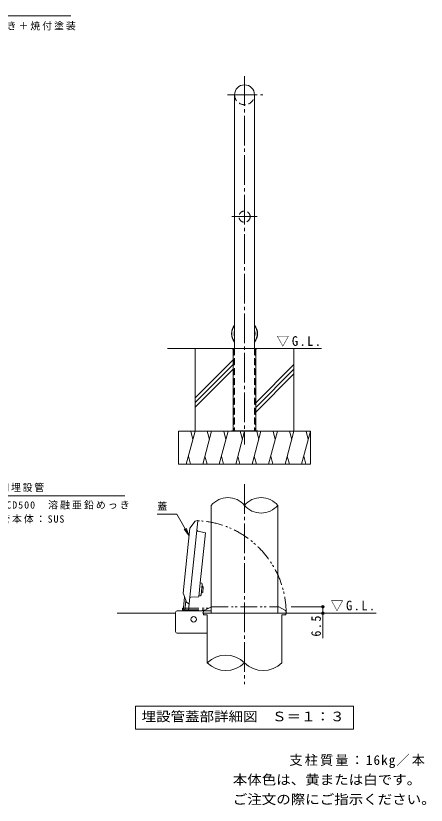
# Model space of a CAD drawing. Units: millimetres at full size, sheet at 1:10, with parts at other scales. Extents: x -1722 to 1780, y -1371 to 1330.
# Drawn here: x 534 to 1780, y -1112 to 1284 of the extents above; entities that cross this region are included whole.
import ezdxf
from ezdxf.enums import TextEntityAlignment as Align

# ---------------------------------------------------------------- set-up
doc = ezdxf.new("R2010")
doc.units = ezdxf.units.MM
doc.header["$LTSCALE"] = 10
doc.header["$PDMODE"] = 32
doc.header["$PDSIZE"] = 8
for name, pattern in [('CHAIN2', [12, 9, -1, 1, -1]), ('DASHED2', [3, 2, -1]), ('DOUBLE_CHAIN1', [8.8, 5, -1, 0.6, -0.6, 0.6, -1])]:
    doc.linetypes.add(name, pattern=pattern)
for name, color, linetype, lineweight in [('C-0', 4, 'Continuous', 9), ('C-1', 7, 'Continuous', 9), ('C-2', 3, 'Continuous', 9), ('C-3', 3, 'DASHED2', 9), ('C-5', 7, 'Continuous', 9), ('C-E', 6, 'Continuous', 5), ('D-0', 4, 'Continuous', 9), ('D-1', 3, 'Continuous', 9), ('D-4', 7, 'Continuous', 9), ('D-5', 7, 'Continuous', 9), ('D-6', 2, 'Continuous', 9), ('D-9', 7, 'Continuous', 9), ('D-B', 2, 'Continuous', 9), ('D-E', 4, 'Continuous', 9)]:
    doc.layers.add(name, color=color, linetype=linetype, lineweight=lineweight)
doc.layers.add('F-5', color=2, linetype='Continuous')
doc.styles.add('ＭＳ ゴシック', font='')
doc.styles.get('ＭＳ ゴシック').set_extended_font_data('MS Gothic')

msp = doc.modelspace()

# ---------------------------------------------------------------- linework, layer by layer
at = {"layer": 'C-0', "color": 7, "linetype": 'CHAIN2'}
for p, q in [((1228.39, 1100.55), (1228.39, -16.72)), ((1176.51, 1044.03), (1283.53, 1044.03)), ((1189.61, 674.29), (1266.73, 674.29))]:
    msp.add_line(p, q, dxfattribs=at)
at = {"layer": 'C-0'}
for p, q in [((1190.89, 274.3), (1190.89, 272.8)), ((1190.89, 274.3), (1190.89, 272.8)), ((1190.89, 274.3), (1265.89, 274.3)), ((1190.89, 272.8), (1194.39, 272.8)), ((1194.39, 272.8), (1194.39, 24.3)), ((1262.39, 272.8), (1262.39, 24.3)), ((1265.89, 272.8), (1262.39, 272.8)), ((1265.89, 274.3), (1265.89, 272.8))]:
    msp.add_line(p, q, dxfattribs=at)
at = {"layer": 'C-0', "linetype": 'DASHED2'}
for p, q in [((1195.89, 272.8), (1195.89, 24.3)), ((1260.89, 272.8), (1260.89, 24.3))]:
    msp.add_line(p, q, dxfattribs=at)
for centre, start, end in [((1194.39, 272.8), 0, 90), ((1262.39, 272.8), 90, 180)]:
    msp.add_arc(centre, 1.5, start, end, dxfattribs=at)
at = {"layer": 'C-0'}
for major_axis, start_param, end_param in [((-4.16, 39.58), 0.7667625, 2.1642506), ((-4.06, 38.59), 0.7980163, 2.132987), ((-4.16, 39.58), 3.9038804, 5.3103083), ((-4.06, 38.59), 3.9348512, 5.2793375), ((-3.35, 31.83), 1.154745, 1.7762584), ((-3.35, 31.83), 4.2848321, 4.9293566)]:
    msp.add_ellipse((1228.45, 319.27), major_axis=major_axis, ratio=0.9945, start_param=start_param, end_param=end_param, dxfattribs=at)
at = {"layer": 'C-1', "color": 3}
for p, q in [((1198.14, 529.27), (1198.14, 274.3)), ((1258.64, 363.78), (1258.64, 274.3))]:
    msp.add_line(p, q, dxfattribs=at)
at = {"layer": 'C-1'}
for p, q in [((1188.39, 24.3), (1188.39, 22.8)), ((1268.39, 24.3), (1188.39, 24.3)), ((1215.89, 24.3), (1215.89, 22.8)), ((1240.89, 24.3), (1240.89, 22.8)), ((1268.39, 24.3), (1268.39, 22.8))]:
    msp.add_line(p, q, dxfattribs=at)
at = {"layer": 'C-2'}
for p, q in [((1198.14, 1044.03), (1198.14, 344.91)), ((1258.64, 1044.03), (1258.64, 344.97))]:
    msp.add_line(p, q, dxfattribs=at)
at = {"layer": 'C-2', "linetype": 'DASHED2'}
msp.add_circle((1228.39, 674.29), 17, dxfattribs=at)
at = {"layer": 'C-2'}
msp.add_arc((1228.39, 1044.03), 30.25, 0, 180, dxfattribs=at)
at = {"layer": 'C-2', "linetype": 'DASHED2'}
msp.add_arc((1228.39, 1044.03), 30.25, 180.00047, 0.00047, dxfattribs=at)
at = {"layer": 'C-3'}
for p, q in [((1198.14, 274.3), (1198.14, 24.3)), ((1258.64, 274.3), (1258.64, 24.3))]:
    msp.add_line(p, q, dxfattribs=at)
at = {"layer": 'C-5'}
for p, q in [((138.19, 1283.68), (701.56, 1283.69)), ((410.34, -173.11), (864.55, -173.11))]:
    msp.add_line(p, q, dxfattribs=at)
at = {"layer": 'C-E'}
for p, q in [((994.18, 274.3), (1190.89, 274.3)), ((1078.39, 22.8), (1078.39, 274.3)), ((1265.89, 274.3), (1461.79, 274.3)), ((1378.39, 22.8), (1378.39, 274.3)), ((1194.39, 240.1), (1078.39, 124.1)), ((1194.39, 225.96), (1078.39, 109.96)), ((1378.39, 225.22), (1262.39, 109.22)), ((1194.39, 211.82), (1078.39, 95.82)), ((1378.39, 211.08), (1262.39, 95.08)), ((1378.39, 196.94), (1262.39, 80.94)), ((1028.39, 22.8), (1428.39, 22.8)), ((1028.39, -77.2), (1028.39, 22.8)), ((1078.39, 22.8), (1051.6, -77.2)), ((1065.34, 22.8), (1071.87, -1.56)), ((1128.39, 22.8), (1101.6, -77.2)), ((1115.34, 22.8), (1121.87, -1.56)), ((1178.39, 22.8), (1151.6, -77.2)), ((1165.34, 22.8), (1171.87, -1.56)), ((1228.39, 22.8), (1201.6, -77.2)), ((1215.34, 22.8), (1221.87, -1.56)), ((1278.39, 22.8), (1251.6, -77.2)), ((1265.34, 22.8), (1271.87, -1.56)), ((1328.39, 22.8), (1301.6, -77.2)), ((1315.34, 22.8), (1321.87, -1.56)), ((1378.39, 22.8), (1351.6, -77.2)), ((1365.34, 22.8), (1371.87, -1.56)), ((1428.39, 22.8), (1401.6, -77.2)), ((1415.34, 22.8), (1421.87, -1.56)), ((1428.39, -77.2), (1428.39, 22.8)), ((1064.65, -77.2), (1058.12, -52.85)), ((1114.65, -77.2), (1108.12, -52.85)), ((1164.65, -77.2), (1158.12, -52.85)), ((1214.65, -77.2), (1208.12, -52.85)), ((1264.65, -77.2), (1258.12, -52.85)), ((1314.65, -77.2), (1308.12, -52.85)), ((1364.65, -77.2), (1358.12, -52.85)), ((1414.65, -77.2), (1408.12, -52.85)), ((1028.39, -77.2), (1428.39, -77.2))]:
    msp.add_line(p, q, dxfattribs=at)
at = {"layer": 'D-0', "color": 7, "linetype": 'CHAIN2'}
msp.add_line((1228.39, -137.09), (1228.39, -744.78), dxfattribs=at)
at = {"layer": 'D-0'}
for p, q in [((1060.47, -500.09), (1086.88, -248.77)), ((1078.09, -250.22), (1062.72, -271.37)), ((1086.05, -248.06), (1078.09, -250.22)), ((1042.01, -468.39), (1062.72, -271.37)), ((1086.56, -279.79), (1109.86, -285.23)), ((1042.01, -468.39), (1045.96, -478.66)), ((1065.48, -480.29), (1089.41, -479.82)), ((1103.39, -529.41), (1103.39, -534.41)), ((1103.39, -529.41), (1352.64, -529.41)), ((1103.39, -534.41), (1115.06, -534.41)), ((1115.06, -534.41), (1115.06, -679.64)), ((1341.73, -534.41), (1353.39, -534.41)), ((1341.73, -534.41), (1341.73, -679.64)), ((1353.39, -529.41), (1353.39, -534.41)), ((1353.39, -529.41), (1353.39, -534.41))]:
    msp.add_line(p, q, dxfattribs=at)
at = {"layer": 'D-0', "linetype": 'DOUBLE_CHAIN1'}
for p, q in [((1128.37, -509.41), (1121.84, -512.74)), ((1128.37, -509.41), (1332.63, -509.41)), ((1102.04, -529.41), (1354.75, -529.41))]:
    msp.add_line(p, q, dxfattribs=at)
at = {"layer": 'D-0'}
msp.add_lwpolyline([(1109.86, -285.23), (1093.89, -437.21), (1093.87, -437.39)], dxfattribs=at)
at = {"layer": 'D-0', "linetype": 'DOUBLE_CHAIN1'}
for points in [[(1121.84, -512.74), (1106, -520.82), (1101.42, -528.5)], [(1355.37, -528.5), (1352.39, -520.82), (1332.63, -509.41)]]:
    msp.add_lwpolyline(points, dxfattribs=at)
at = {"layer": 'D-0'}
for centre, radius, start, end in [((1086.22, -248.7), 0.667, 354, 105.20602), ((1087.32, -276.55), 3.33, 174, 256.87498), ((1059.8, -500.02), 0.667, 242.79398, 354), ((1065.55, -483.63), 3.33, 91.12502, 174), ((1102.04, -528.74), 0.667, 158.79398, 270), ((1171.73, -736.79), 80.48, 45.23975, 134.76025), ((1171.73, -622.5), 80.48, 225.23975, 314.76025), ((1285.06, -622.5), 80.48, 225.23975, 314.76025)]:
    msp.add_arc(centre, radius, start, end, dxfattribs=at)
at = {"layer": 'D-0', "linetype": 'DOUBLE_CHAIN1'}
for centre, radius, start, end in [((1073.4, -529.41), 281.35, 0, 87.23974), ((1354.75, -528.74), 0.667, 270, 21.20602)]:
    msp.add_arc(centre, radius, start, end, dxfattribs=at)
at = {"layer": 'D-1'}
for p, q in [((1127.56, -529.41), (1127.56, -201.82)), ((1329.23, -529.41), (1329.23, -201.82)), ((1019.23, -585.07), (1019.23, -526.74)), ((1024.23, -521.74), (1127.56, -521.74)), ((1024.23, -590.07), (1115.06, -590.07))]:
    msp.add_line(p, q, dxfattribs=at)
at = {"layer": 'D-1', "color": 4}
for p, q in [((1093.87, -437.39), (1089.41, -479.82)), ((1045.96, -478.66), (1052.34, -495.26)), ((1052.34, -495.26), (1059.5, -500.62))]:
    msp.add_line(p, q, dxfattribs=at)
at = {"layer": 'D-1'}
for centre, radius, start, end in [((1177.98, -244.62), 66.14, 40.32968, 139.67032), ((1278.81, -244.62), 66.14, 40.32968, 139.67032), ((1278.81, -159.02), 66.14, 220.32968, 319.67032), ((1024.23, -526.74), 5, 90, 180), ((1024.23, -585.07), 5, 180, 270)]:
    msp.add_arc(centre, radius, start, end, dxfattribs=at)
at = {"layer": 'D-4'}
for p, q in [((1469.52, -509.41), (1370.47, -509.41)), ((1466.52, -509.41), (1466.52, -604.64)), ((1469.52, -529.41), (1392.59, -529.41))]:
    msp.add_line(p, q, dxfattribs=at)
for p in [(1466.52, -509.41), (1466.52, -529.41)]:
    msp.add_point(p, dxfattribs=at)
at = {"layer": 'D-5'}
for p, q in [((1022.47, -228.86), (963.67, -228.86)), ((1060.3, -294.38), (1022.47, -228.86)), ((1060.3, -294.38), (1045.08, -274.55)), ((1060.3, -294.38), (1050.74, -271.29)), ((897.89, -810.94), (1558.89, -810.94)), ((897.89, -810.94), (897.89, -880.94)), ((1558.89, -810.94), (1558.89, -880.94)), ((897.89, -880.94), (1558.89, -880.94))]:
    msp.add_line(p, q, dxfattribs=at)
at = {"layer": 'D-6'}
for p, q in [((1103.24, -450.28), (1099.26, -449.86)), ((1100.87, -447.34), (1099.54, -447.21)), ((1100.87, -447.34), (1103.24, -450.28)), ((1101.71, -464.86), (1103.24, -450.28)), ((1098.78, -467.23), (1097.45, -467.1)), ((1101.71, -464.86), (1097.73, -464.44)), ((1098.78, -467.23), (1101.71, -464.86)), ((1042.1, -521.74), (1046.49, -480.03))]:
    msp.add_line(p, q, dxfattribs=at)
at = {"layer": 'D-6', "linetype": 'DOUBLE_CHAIN1'}
for q in [(1120.53, -513.41), (1039.7, -521.74)]:
    msp.add_line((1039.7, -513.41), q, dxfattribs=at)
at = {"layer": 'D-6', "color": 6, "lineweight": 5}
for p, q in [((1019.23, -529.41), (841.8, -529.41)), ((1352.64, -529.41), (1628.41, -529.41))]:
    msp.add_line(p, q, dxfattribs=at)
at = {"layer": 'D-9'}
for p, q in [((1047.47, -521.74), (1050.7, -490.99)), ((1058.19, -521.74), (1060.47, -500.09))]:
    msp.add_line(p, q, dxfattribs=at)
at = {"layer": 'D-9', "linetype": 'DOUBLE_CHAIN1'}
msp.add_line((1039.7, -518.74), (1110.07, -518.74), dxfattribs=at)
at = {"layer": 'D-B'}
for p, q in [((1099.07, -437.94), (1093.87, -437.39)), ((1100.24, -440.58), (1096.76, -473.73)), ((1100.24, -440.58), (1099.07, -437.94)), ((1095.06, -476.06), (1089.86, -475.52)), ((1096.76, -473.73), (1095.06, -476.06))]:
    msp.add_line(p, q, dxfattribs=at)
at = {"layer": 'D-E'}
msp.add_circle((1073.89, -547.74), 8.33, dxfattribs=at)

# ---------------------------------------------------------------- texts
at = {"layer": 'C-5', "char_height": 21.99, "attachment_point": 7, "style": 'ＭＳ ゴシック'}
for s, insert in [('\\T1.2;STK400\u3000溶融亜鉛めっき＋焼付塗装', (146.56, 1239.34)), ('\\T1.17;脱着用埋設管', (414.55, -161.25)), ('\\T1.21;蓋：FCD500\u3000溶融亜鉛めっき', (414.55, -214.2)), ('\\T1.2;埋設管本体：SUS', (414.55, -256.75))]:
    msp.add_mtext(s, dxfattribs=dict(at, insert=insert))
at = {"layer": 'C-5', "color": 2, "insert": (1325.8, 279.52), "char_height": 29.33, "attachment_point": 7, "style": 'ＭＳ ゴシック'}
msp.add_mtext('\\T1.22;\\W0.95;▽G.L.', dxfattribs=at)
at = {"layer": 'D-4', "color": 2, "insert": (1490.26, -523.07), "char_height": 29.33, "attachment_point": 7, "style": 'ＭＳ ゴシック'}
msp.add_mtext('\\T1.22;\\W0.95;▽G.L.', dxfattribs=at)
at = {"layer": 'D-4', "color": 2, "insert": (1460.6, -600.05), "char_height": 29.33, "attachment_point": 7, "rotation": 90, "style": 'ＭＳ ゴシック'}
msp.add_mtext('\\T1.27;\\W0.9;6.5', dxfattribs=at)
at = {"layer": 'D-5', "style": 'ＭＳ ゴシック'}
msp.add_text('蓋', height=21.99, dxfattribs=at).set_placement((963.67, -222.19), align=Align.BOTTOM_LEFT)
at = {"layer": 'D-5', "color": 2, "style": 'ＭＳ ゴシック', "width": 1.1}
msp.add_text('埋設管蓋部詳細図\u3000Ｓ＝１：３', height=29.33, dxfattribs=at).set_placement((915.89, -865.94), align=Align.BOTTOM_LEFT)
at = {"layer": 'F-5', "style": 'ＭＳ ゴシック', "width": 1.1}
for s, p in [('本体色は、黄または白です。', (1192.64, -1057.84)), ('ご注文の際にご指示ください。', (1192.64, -1117.31))]:
    msp.add_text(s, height=29.33, dxfattribs=at).set_placement(p, align=Align.BOTTOM_LEFT)
at = {"layer": 'F-5', "insert": (1364.84, -999.01), "char_height": 29.33, "attachment_point": 7, "style": 'ＭＳ ゴシック'}
msp.add_mtext('\\T1.16;支柱質量：16kg／本', dxfattribs=at)

doc.saveas('drawing.dxf')
